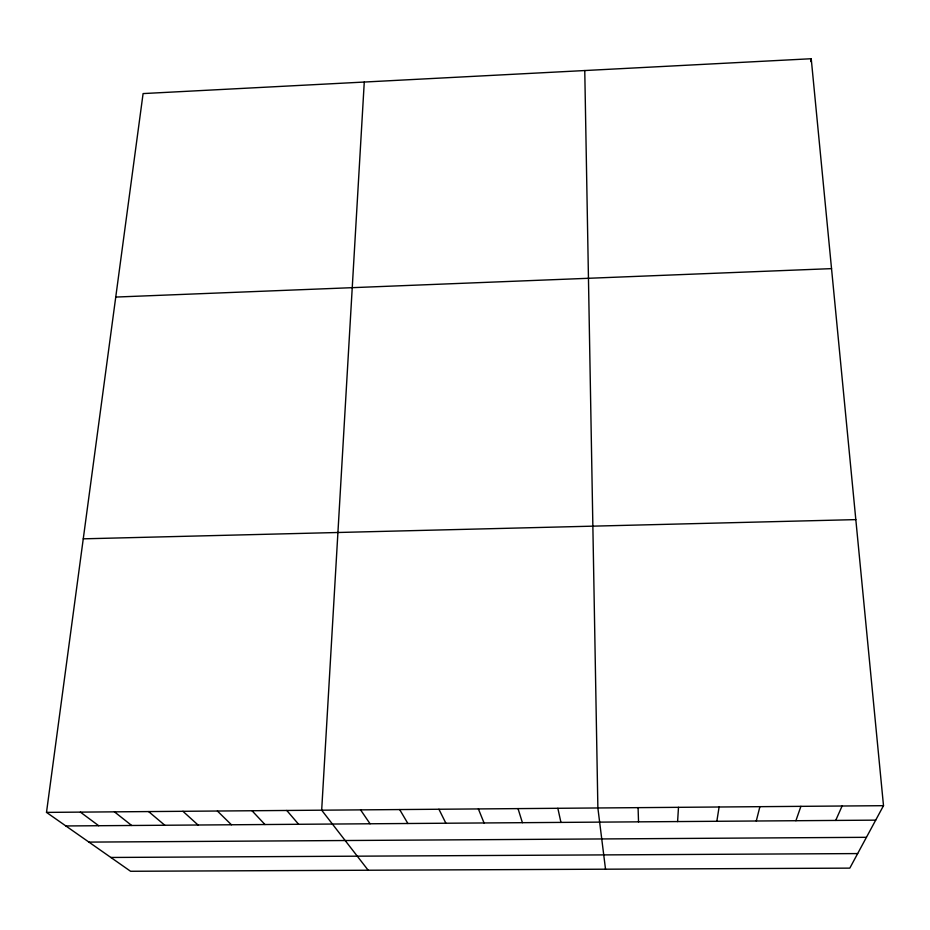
<?xml version="1.0" encoding="UTF-8"?>
<svg xmlns="http://www.w3.org/2000/svg" width="930" height="930" viewBox="0 0 930 930"><rect width="100%" height="100%" fill="white"/><g stroke="black" fill="none" stroke-linecap="round" stroke-linejoin="round"><path stroke-width="1.4" d="M364.269 82.049L321.675 810.181L368.175 870.236M677.598 821.574L678.493 807.321M46.5 812.39L143.092 93.581L811.227 58.73L883.5 805.682L849.811 868.132L130.572 871.271L46.5 812.39L883.5 805.682M810.844 61.601L811.227 58.73M716.844 821.283L719.099 806.996M756.276 821.004L759.903 806.67M795.894 820.725L800.904 806.345M835.698 820.434L842.103 806.008M115.75 297.065L831.536 268.631M83.258 538.83L855.821 519.614M65.867 825.956L875.7 820.144M88.931 842.103L866.435 837.314M110.856 857.46L857.669 853.577M80.387 812.123L98.708 825.724M114.425 811.844L131.688 825.48M148.602 811.576L164.808 825.247M182.931 811.297L198.055 825.003M217.399 811.018L231.431 824.771M252.007 810.739L264.957 824.526M286.766 810.46L298.611 824.282M360.573 809.867L370.059 823.771M399.656 809.565L407.886 823.503M438.925 809.24L445.889 823.236M478.38 808.926L484.053 822.957M518.022 808.612L522.404 822.678M557.849 808.286L560.941 822.411M605.523 869.201L597.874 807.972L584.761 70.541M638.085 807.647L638.526 821.853"/></g></svg>
